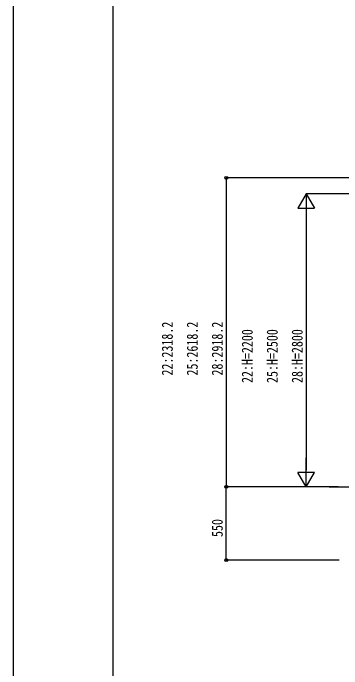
# Model space of a CAD drawing. Units: millimetres, scale not verified. Extents: x -10512 to 10512, y -7425 to 7425.
# Drawn here: x -10512 to -8045, y -4879 to 43 of the extents above; entities that cross this region are included whole.
import ezdxf
from ezdxf.enums import TextEntityAlignment as Align

# ---------------------------------------------------------------- set-up
doc = ezdxf.new("R2010")
doc.units = ezdxf.units.MM
doc.header["$LTSCALE"] = 40
for name, color, linetype in [('0-5_YKK_A1', 4, 'Continuous'), ('0-6_YKK_D', 6, 'Continuous'), ('0-7_YKK_ZWAK', 7, 'Continuous')]:
    doc.layers.add(name, color=color, linetype=linetype)
doc.styles.add('ＭＳ ゴシック', font='')
doc.styles.get('ＭＳ ゴシック').set_extended_font_data('MS Gothic')

msp = doc.modelspace()

# ---------------------------------------------------------------- linework, layer by layer
at = {"layer": '0-5_YKK_A1'}
msp.add_line((-8139.27, -3512.5), (-7801.45, -3512.5), dxfattribs=at)
at = {"layer": '0-6_YKK_D'}
for p, q in [((-7851.42, -1194.3), (-8913.45, -1194.3)), ((-8912.45, -1194.3), (-8912.45, -3512.5)), ((-8312.45, -1312.5), (-8374.95, -1420.75)), ((-7849.73, -1312.5), (-8313.45, -1312.5)), ((-8312.45, -1312.5), (-8249.95, -1420.75)), ((-8312.45, -1312.5), (-8312.45, -1529)), ((-8374.95, -1420.75), (-8249.95, -1420.75)), ((-8312.45, -1437.5), (-8312.45, -3387.5)), ((-8312.45, -3512.5), (-8312.45, -3295.99)), ((-8312.45, -3512.5), (-8374.95, -3404.25)), ((-8249.95, -3404.25), (-8374.95, -3404.25)), ((-8312.45, -3512.5), (-8249.95, -3404.25)), ((-8210.48, -3512.5), (-8913.45, -3512.5)), ((-8072.06, -3512.5), (-8913.45, -3512.5)), ((-8912.45, -4062.5), (-8912.45, -3512.5)), ((-8210.48, -3512.5), (-8313.45, -3512.5)), ((-8066.36, -4062.5), (-8913.45, -4062.5))]:
    msp.add_line(p, q, dxfattribs=at)
for centre in [(-8912.45, -1194.3), (-8912.45, -3512.5), (-8912.45, -3512.5), (-8912.45, -4062.5)]:
    msp.add_circle(centre, 10.62, dxfattribs=at)
at = {"layer": '0-7_YKK_ZWAK'}
msp.add_line((-9762.45, -6312.5), (-9762.45, 6937.5), dxfattribs=at)
msp.add_lwpolyline([(-10512.5, -7425), (10512.5, -7425), (10512.5, 7425), (-10512.5, 7425)], close=True, dxfattribs=at)

# ---------------------------------------------------------------- texts
at = {"layer": '0-6_YKK_D', "style": 'ＭＳ ゴシック', "width": 0.8}
for s, p in [('22:2318.2', (-9289.45, -2677.4)), ('25:2618.2', (-9101.95, -2677.4)), ('28:2918.2', (-8914.45, -2677.4)), ('22:H=2200', (-8689.45, -2733.5)), ('25:H=2500', (-8501.95, -2733.5)), ('28:H=2800', (-8314.45, -2733.5)), ('550', (-8914.45, -3889.5))]:
    msp.add_text(s, height=82.48, rotation=90, dxfattribs=at).set_placement(p, align=Align.BOTTOM_LEFT)

doc.saveas('drawing.dxf')
